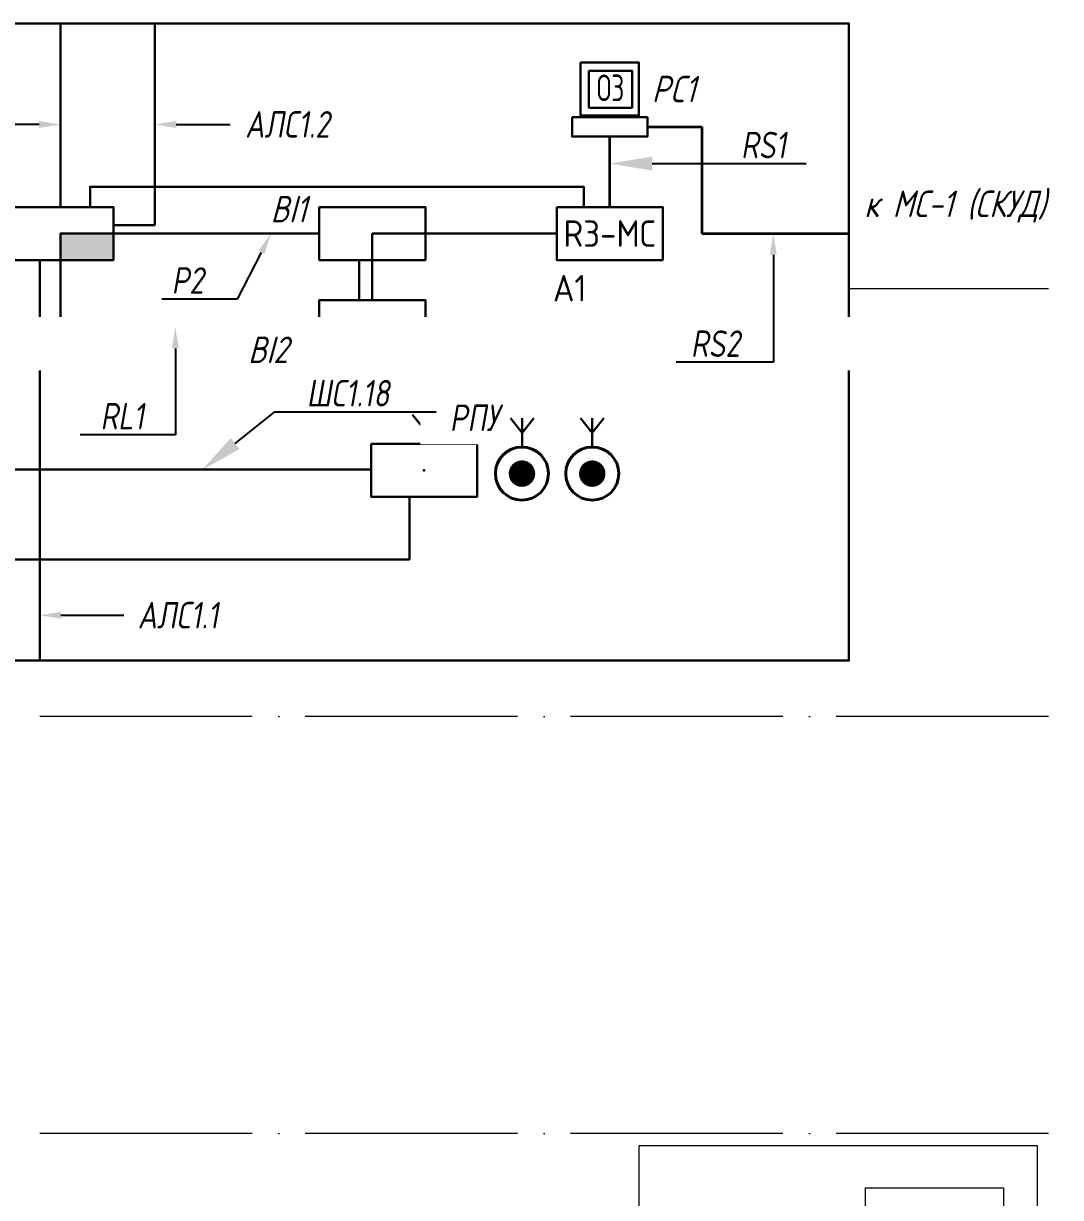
# Model space of a CAD drawing. Header units: millimetres. Extents: x -259793 to 1187961, y -549744 to 43070.
# Drawn here: x -51103 to -41335, y -1378 to 9686 of the extents above; entities that cross this region are included whole.
import ezdxf
from ezdxf import colors
from ezdxf.entities.mleader import LeaderData, LeaderLine
from ezdxf.enums import TextEntityAlignment as Align
from ezdxf.math import Vec2, Vec3

# ---------------------------------------------------------------- set-up
doc = ezdxf.new("R2010")
doc.units = ezdxf.units.MM
doc.linetypes.add('ADSK_Линия сетки', pattern=[25, 20, -2.5, 0, -2.5])
for name, color, linetype, lineweight in [('RC-Выноски', 7, 'Continuous', 0), ('RC-Линии_связи-Адресные', 5, 'Continuous', 30), ('RC-Линии_связи-Интерфейсные_RS-485', 6, 'Continuous', 30), ('RC-Линии_связи-Питание_12-24В', 3, 'Continuous', 30), ('RC-Приборы_управления_и_блоки_индикации', 5, 'Continuous', 30), ('RC-Прочее_оборудование', 5, 'Continuous', 30), ('RC-СКУД', 5, 'Continuous', 40), ('Аннотация', 7, 'Continuous', 18), ('Оси', 252, 'Continuous', 9), ('Перекрытие', 252, 'Continuous', 18)]:
    doc.layers.add(name, color=color, linetype=linetype, lineweight=lineweight)
for name, color, linetype in [('RC-Позиционные_обозначения', 7, 'Continuous'), ('СС', 4, 'Continuous'), ('Стены', 194, 'Continuous'), ('флажки', 7, 'Continuous')]:
    doc.layers.add(name, color=color, linetype=linetype)
doc.styles.add('ISOCPEUR', font='isocpeur.ttf', dxfattribs={"width": 0.9, "height": 350})
doc.styles.add('RubezhCAD', font='', dxfattribs={"oblique": 10})
doc.styles.get("Standard").update_dxf_attribs({"font": ''})
doc.styles.get('RubezhCAD').set_extended_font_data('GOST type A')
doc.styles.get('Standard').set_extended_font_data('GOST type B')

# ---------------------------------------------------------------- blocks, each defined once
blk = doc.blocks.new('RC-UGO-BKI-02')
at = {"layer": 'RC-Приборы_управления_и_блоки_индикации'}
blk.add_attdef('PSTN', text='', height=2.5, dxfattribs=at).set_placement((6.81, 2.5), align=Align.BOTTOM_CENTER)
blk.add_wipeout([(5, -2.5), (5, 2.5), (-5, 2.5), (-5, -2.5)]).dxf.layer = 'RC-Приборы_управления_и_блоки_индикации'
blk.add_wipeout([(-5, -2.5), (-5, 2.5), (5, 2.5), (5, -2.5)]).dxf.layer = 'RC-Приборы_управления_и_блоки_индикации'
for p, q in [((5, 0), (0, 0)), ((0, 0), (0, -2.5))]:
    blk.add_line(p, q, dxfattribs=at)
blk.add_lwpolyline([(-5, -2.5), (5, -2.5), (5, 2.5), (-5, 2.5)], close=True, dxfattribs=at)
blk = doc.blocks.new('RC-UGO-PC-02')
at = {"layer": 'RC-Приборы_управления_и_блоки_индикации'}
blk.add_attdef('PSTN', text='', height=2.5, dxfattribs=at).set_placement((1.09, 2.57), align=Align.BOTTOM_LEFT)
blk.add_wipeout([(-3.55, -2.66), (-3.55, -4.49), (3.55, -4.49), (3.55, -2.66)]).dxf.layer = 'RC-Приборы_управления_и_блоки_индикации'
blk.add_wipeout([(-2.75, 2.49), (-2.75, -2.49), (2.75, -2.49), (2.75, 2.49)]).dxf.layer = 'RC-Приборы_управления_и_блоки_индикации'
for points in [[(-2.75, 2.49), (2.75, 2.49), (2.75, -2.49), (-2.75, -2.49)], [(-1.96, 1.72), (2.11, 1.72), (2.11, -1.77), (-1.96, -1.77)], [(-3.55, -2.66), (3.55, -2.66), (3.55, -4.49), (-3.55, -4.49)]]:
    blk.add_lwpolyline(points, close=True, dxfattribs=at)
at = {"layer": 'RC-Приборы_управления_и_блоки_индикации', "ltscale": 100, "style": 'ISOCPEUR', "width": 0.7}
blk.add_text('ОЗ', height=2.5, dxfattribs=at).set_placement((0.08, 0.11), align=Align.MIDDLE)
blk = doc.blocks.new('RC-UGO-SBTN-01')
at = {"const_width": 1.25}
blk.add_lwpolyline([(-0.62, 0, 1), (0.62, 0, 1)], format="xyb", close=True, dxfattribs=at)
blk.add_circle((0, 0), 2.5)
blk.add_attdef('PSTN', text='', height=2.5).set_placement((0.58, 2.52), align=Align.BOTTOM_LEFT)
blk = doc.blocks.new('RC-UGO-PPK-01')
blk.add_wipeout([(5, -2.5), (5, 2.5), (-5, 2.5), (-5, -2.5)]).dxf.layer = 'RC-Приборы_управления_и_блоки_индикации'
blk.add_wipeout([(-5, -2.5), (-5, 2.5), (5, 2.5), (5, -2.5)]).dxf.layer = 'RC-Приборы_управления_и_блоки_индикации'
at = {"layer": 'RC-Приборы_управления_и_блоки_индикации'}
h = blk.add_hatch(color=256, dxfattribs=at)
h.dxf.hatch_style = 1
h.paths.add_polyline_path([(5, -2.5), (5, 0), (0, 0), (0, -2.5)])
blk.add_lwpolyline([(-5, -2.5), (5, -2.5), (5, 2.5), (-5, 2.5)], close=True, dxfattribs=at)
for points in [[(5, 0), (0, 0), (0, -2.5)], [(0, 0), (5, 0)]]:
    blk.add_lwpolyline(points, dxfattribs=at)
blk.add_attdef('PSTN', text='', height=1.5, dxfattribs=at).set_placement((5, 2.5), align=Align.BOTTOM_CENTER)
blk = doc.blocks.new('1 этаж')
at = {"layer": 'Аннотация', "color": 251, "lineweight": 20, "true_color": 0x636466}
for p, q in [((-43172, -1786), (-43172, -1286)), ((-43172, -1286), (-41872, -1286)), ((-41872, -1286), (-41872, -1786))]:
    blk.add_line(p, q, dxfattribs=at)
at = {"layer": 'Оси', "color": 251, "linetype": 'ADSK_Линия сетки', "ltscale": 100, "true_color": 0x636466}
for p, q in [((-26448, 7186), (-72528, 7186)), ((-26448, 3156), (-72528, 3156)), ((-26448, -774), (-72528, -774))]:
    blk.add_line(p, q, dxfattribs=at)
at = {"layer": 'Перекрытие', "color": 251, "ltscale": 100, "true_color": 0x636466}
for p, q in [((-41551, -892), (-45306, -892)), ((-45306, -892), (-45306, -2842)), ((-41551, -2842), (-41551, -892))]:
    blk.add_line(p, q, dxfattribs=at)

msp = doc.modelspace()

# ---------------------------------------------------------------- block references
msp.add_blockref('1 этаж', (0, 0))

# ---------------------------------------------------------------- texts
at = {"layer": 'RC-Позиционные_обозначения', "ltscale": 0.01, "style": 'RubezhCAD', "oblique": 15}
msp.add_text('к МС-1 (СКУД)', height=250, dxfattribs=at).set_placement((-43182.79123, 7861.31495))

# ---------------------------------------------------------------- next in the draw order: wipeouts: each hides what was drawn before it
msp.add_wipeout([(-58431.46865, 9685.72735), (-43328.10623, 9685.72735), (-43328.10623, 3681.41876), (-58431.46865, 3681.41876)]).dxf.layer = 'Стены'

# ---------------------------------------------------------------- next in the draw order: linework, layer by layer
at = {"layer": 'RC-Линии_связи-Адресные', "ltscale": 100}
for p, q in [((-49864.05468, 7784.24458), (-49864.05468, 9685.72735)), ((-49864.05468, 7784.24458), (-49864.05468, 9685.72735)), ((-50755.12023, 7706.26841), (-50255.12023, 7784.24458)), ((-50755.12023, 7706.26841), (-50255.12023, 7784.24458)), ((-50255.12023, 7784.24458), (-49864.05468, 7784.24458)), ((-50255.12023, 7784.24458), (-49864.05468, 7784.24458)), ((-50950.18542, 7456.26841), (-50950.18542, 3681.41876))]:
    msp.add_line(p, q, dxfattribs=at)
at = {"layer": 'RC-Линии_связи-Адресные', "color": 5}
for p, q in [((-45745.14584, 5829.61778), (-45855.08297, 5965.66986)), ((-45745.14584, 5693.56569), (-45745.14584, 5965.66986)), ((-45745.14584, 5829.61778), (-45635.20871, 5965.66986))]:
    msp.add_line(p, q, dxfattribs=at)
at = {"layer": 'RC-Линии_связи-Интерфейсные_RS-485', "ltscale": 100}
for p, q in [((-50755.12023, 7706.26841), (-50755.12023, 7456.26841)), ((-47817.48151, 7706.26841), (-47317.48151, 7706.26841)), ((-47817.48151, 7456.26841), (-47817.48151, 7706.26841)), ((-47317.48151, 7706.26841), (-46079.95763, 7706.26841)), ((-45580.67248, 7706.26841), (-46079.95763, 7706.26841)), ((-45580.67248, 7706.26841), (-45081.38734, 7706.26841)), ((-50755.12023, 7456.26841), (-50755.12023, 6819.50432)), ((-47817.48151, 6828.40543), (-47817.48151, 7456.26841))]:
    msp.add_line(p, q, dxfattribs=at)
at = {"layer": 'RC-Линии_связи-Питание_12-24В', "ltscale": 100}
for p, q in [((-50755.12023, 7706.26841), (-51255.12023, 7693.89777)), ((-50755.12023, 7706.26841), (-50255.12023, 7642.4147)), ((-50255.12023, 7706.26841), (-48317.48151, 7706.26841)), ((-47817.48151, 7706.26841), (-48317.48151, 7642.4147)), ((-47817.48151, 7706.26841), (-48073.11056, 7456.26841)), ((-47942.14558, 7456.26841), (-47942.14558, 7078.40543)), ((-47817.48151, 6828.40543), (-48073.11056, 7078.40543)), ((-54709.59355, 4634.47342), (-47465.80791, 4634.47342))]:
    msp.add_line(p, q, dxfattribs=at)
at = {"layer": 'RC-Прочее_оборудование'}
for q in [(-47438.53962, 5997.2471), (-47218.66536, 5997.2471)]:
    msp.add_line((-47328.60249, 5861.19501), q, dxfattribs=at)
at = {"layer": 'СС', "color": 4, "linetype": 'Continuous', "lineweight": 35}
for p, q in [((-45580.96243, 7956.20092), (-45580.96243, 8619.55594)), ((-44714.05069, 7706.26841), (-43328.10623, 7706.26841))]:
    msp.add_line(p, q, dxfattribs=at)

# ---------------------------------------------------------------- next in the draw order: block references
at = {"layer": 'RC-СКУД', "xscale": 100, "yscale": 100, "zscale": 100}
msp.add_blockref('RC-UGO-SBTN-01', (-45745.43578, 5443.56569), dxfattribs=at)

# ---------------------------------------------------------------- next in the draw order: texts
at = {"layer": 'флажки', "lineweight": 30, "insert": (-45957.78934, 7191.42453), "char_height": 250, "width": 770.7425177, "attachment_point": 5, "style": 'ISOCPEUR', "bg_fill": 2}
msp.add_mtext('А1', dxfattribs=at)

# ---------------------------------------------------------------- next in the draw order: wipeouts: each hides what was drawn before it
msp.add_wipeout([(-46829.60729, 5225.27789), (-46829.60729, 5725.14293), (-47827.59769, 5725.14293), (-47828.17758, 5225.27789)]).dxf.layer = 'RC-Прочее_оборудование'

# ---------------------------------------------------------------- next in the draw order: block references
at = {"layer": 'RC-Приборы_управления_и_блоки_индикации', "color": 1, "ltscale": 0.01}
ref = msp.add_blockref('RC-UGO-BKI-02', (-47817.48151, 7706.26841), dxfattribs=dict(at, xscale=100, yscale=100, zscale=100))
ref.add_attrib('PSTN', 'BI1', (-48774.51957, 7811.09684), dxfattribs={"layer": 'RC-Позиционные_обозначения', "height": 250, "style": 'RubezhCAD', "oblique": 15})
ref = msp.add_blockref('RC-UGO-BKI-02', (-47817.48151, 6828.40543), dxfattribs=dict(at, xscale=100, yscale=100, zscale=100))
ref.add_attrib('PSTN', 'BI2', (-48986.70531, 6485.70905), dxfattribs={"layer": 'RC-Позиционные_обозначения', "height": 250, "style": 'RubezhCAD', "oblique": 15})

# ---------------------------------------------------------------- next in the draw order: wipeouts: each hides what was drawn before it
msp.add_wipeout([(-47828.17758, 5225.27789), (-47828.17758, 5725.14293), (-46829.60729, 5725.14293), (-46829.60729, 5225.27789)]).dxf.layer = 'RC-Прочее_оборудование'

# ---------------------------------------------------------------- next in the draw order: linework, layer by layer
at = {"layer": 'RC-Линии_связи-Интерфейсные_RS-485', "ltscale": 100}
msp.add_line((-50755.12023, 6819.50432), (-48317.77146, 6828.40543), dxfattribs=at)
msp.add_lwpolyline([(-50475.49372, 7956.26841), (-50475.49372, 8147.72181), (-45825.11073, 8147.72181), (-45825.11073, 7956.20092)], dxfattribs=at)
at = {"layer": 'RC-Линии_связи-Питание_12-24В', "ltscale": 100}
msp.add_line((-47465.80791, 4634.47342), (-47465.80791, 5225.27789), dxfattribs=at)
at = {"layer": 'RC-Прочее_оборудование'}
msp.add_line((-47328.60249, 5725.14293), (-47328.60249, 5997.2471), dxfattribs=at)
msp.add_lwpolyline([(-47828.17758, 5725.14293), (-46829.60729, 5725.14293), (-46829.60729, 5225.27789), (-47828.17758, 5225.27789), (-47828.17758, 5725.14293)], close=True, dxfattribs=at)
msp.add_point((-47328.89243, 5475.21041), dxfattribs=at)

# ---------------------------------------------------------------- next in the draw order: block references
at = {"layer": 'RC-Приборы_управления_и_блоки_индикации', "color": 1, "ltscale": 0.01}
ref = msp.add_blockref('RC-UGO-PPK-01', (-50755.12023, 7706.26841), dxfattribs=dict(at, xscale=100, yscale=100, zscale=100))
ref.add_attrib('PSTN', 'ARK1', (-52285.32741, 7893.38438), dxfattribs={"layer": 'RC-Позиционные_обозначения', "height": 250, "style": 'RubezhCAD', "oblique": 15})

# ---------------------------------------------------------------- next in the draw order: texts
at = {"layer": 'флажки', "lineweight": 30, "insert": (-46854.90863, 5969.60161), "char_height": 250, "width": 770.7425177, "attachment_point": 5, "style": 'RubezhCAD', "bg_fill": 2}
msp.add_mtext('РПУ', dxfattribs=at)

# ---------------------------------------------------------------- next in the draw order: linework, layer by layer
at = {"layer": 'RC-Линии_связи-Адресные', "color": 5}
for p, q in [((-46407.01324, 5829.61778), (-46516.95037, 5965.66986)), ((-46407.01324, 5693.56569), (-46407.01324, 5965.66986)), ((-46407.01324, 5829.61778), (-46297.0761, 5965.66986))]:
    msp.add_line(p, q, dxfattribs=at)
at = {"layer": 'RC-Прочее_оборудование', "ltscale": 0.01}
msp.add_lwpolyline([(-58431.46865, 9685.72735), (-58431.46865, 3681.41876), (-43328.10623, 3681.41876), (-43328.10623, 9685.72735)], close=True, dxfattribs=at)

# ---------------------------------------------------------------- next in the draw order: block references
at = {"layer": 'RC-СКУД', "xscale": 100, "yscale": 100, "zscale": 100}
msp.add_blockref('RC-UGO-SBTN-01', (-46407.30318, 5443.56569), dxfattribs=at)

# ---------------------------------------------------------------- next in the draw order: leaders
at = {"layer": 'RC-Выноски', "ltscale": 0.01}
ml = msp.add_multileader_mtext('Standard', dxfattribs=at)
ml.set_content('АЛС1.1', color=256, style='RubezhCAD')
ml.set_leader_properties()
ml.build(insert=Vec2(0, 0))
ml.multileader.update_dxf_attribs({"has_text_frame": 1, "text_right_attachment_type": 2, "dogleg_length": 2, "arrow_head_size": 200, "scale": 100})
ctx = ml.context
ctx.base_point, ctx.scale, ctx.char_height, ctx.arrow_head_size, ctx.landing_gap_size, ctx.plane_origin = Vec3(-52507.06738, 8734.98597), 100, 250, 200, 100, Vec3(-96123.13495, -177238.30368)
ctx.right_attachment, ctx.text_align_type = 2, 1
notes = []
notes.append((ctx, [(1, (1, 1, 0), (-51286.40389, 8734.98597), (-1, 0), 200, [(0, [(-50755.12023, 8733.80807)], 0, [])])]))
ctx.mtext.insert, ctx.mtext.alignment, ctx.mtext.flow_direction = Vec3(-51996.73564, 8859.98597), 2, 5
ctx.mtext.has_bg_fill, ctx.mtext.bg_color, ctx.mtext.bg_scale_factor, ctx.mtext.bg_transparency, ctx.mtext.use_window_bg_color = 1, -1027028792, 1.5, 0, 1
ml = msp.add_multileader_mtext('Standard', dxfattribs=at)
ml.set_content('АЛС1.2', color=256, style='RubezhCAD')
ml.set_leader_properties()
ml.build(insert=Vec2(0, 0))
ml.multileader.update_dxf_attribs({"has_text_frame": 1, "text_right_attachment_type": 2, "dogleg_length": 2, "arrow_head_size": 200, "scale": 100})
ctx = ml.context
ctx.base_point, ctx.scale, ctx.char_height, ctx.arrow_head_size, ctx.landing_gap_size, ctx.plane_origin = Vec3(-49154.49463, 8734.98597), 100, 250, 200, 100, Vec3(-95232.0694, -177238.30368)
ctx.right_attachment, ctx.text_align_type = 2, 1
notes.append((ctx, [(0, (1, 1, 0), (-49354.49463, 8734.98597), (1, 0), 200, [(0, [(-49864.05468, 8733.80807)], 0, [])])]))
ctx.mtext.insert, ctx.mtext.alignment, ctx.mtext.flow_direction = Vec3(-48616.66288, 8859.98597), 2, 5
ctx.mtext.has_bg_fill, ctx.mtext.bg_color, ctx.mtext.bg_scale_factor, ctx.mtext.bg_transparency, ctx.mtext.use_window_bg_color = 1, -1027028792, 1.5, 0, 1
ml = msp.add_multileader_mtext('Standard', dxfattribs=at)
ml.set_content('RS1', color=256, style='RubezhCAD')
ml.set_leader_properties()
ml.build(insert=Vec2(0, 0))
ml.multileader.update_dxf_attribs({"has_text_frame": 1, "text_left_attachment_type": 6, "text_right_attachment_type": 6, "dogleg_length": 2, "arrow_head_size": 400, "scale": 100})
ctx = ml.context
ctx.base_point, ctx.scale, ctx.char_height, ctx.arrow_head_size, ctx.landing_gap_size, ctx.plane_origin = Vec3(-44444.82635, 8365.2274), 100, 250, 400, 100, Vec3(-321402.34254, 17898.1229)
ctx.left_attachment, ctx.right_attachment = 6, 6
notes.append((ctx, [(0, (1, 1, 0), (-44644.82635, 8365.2274), (1, 0), 200, [(0, [(-45580.96243, 8365.2274)], 0, [])])]))
ctx.mtext.insert, ctx.mtext.flow_direction = Vec3(-44344.82635, 8665.2274), 5
ctx.mtext.has_bg_fill, ctx.mtext.bg_color, ctx.mtext.bg_scale_factor, ctx.mtext.bg_transparency, ctx.mtext.use_window_bg_color = 1, -1027028792, 1.5, 0, 1
ml = msp.add_multileader_mtext('Standard', dxfattribs=at)
ml.set_content('RS2', color=256, style='RubezhCAD')
ml.set_leader_properties()
ml.build(insert=Vec2(0, 0))
ml.multileader.update_dxf_attribs({"has_text_frame": 1, "text_left_attachment_type": 2, "text_right_attachment_type": 6, "dogleg_length": 2, "arrow_head_size": 200, "scale": 100})
ctx = ml.context
ctx.base_point, ctx.scale, ctx.char_height, ctx.arrow_head_size, ctx.landing_gap_size, ctx.plane_origin = Vec3(-44931.63742, 6668.56964), 100, 250, 200, 100, Vec3(-95232.0694, -177238.30368)
ctx.left_attachment, ctx.right_attachment, ctx.text_align_type = 2, 6, 1
notes.append((ctx, [(1, (1, 1, 0), (-44039.69853, 6493.56964), (-1, 0), 200, [(0, [(-44039.69853, 7706.26841)], 0, [])])]))
ctx.mtext.insert, ctx.mtext.width, ctx.mtext.alignment, ctx.mtext.flow_direction = Vec3(-44585.66797, 6793.56964), 397.2804211, 2, 5
ctx.mtext.has_bg_fill, ctx.mtext.bg_color, ctx.mtext.bg_scale_factor, ctx.mtext.bg_transparency, ctx.mtext.use_window_bg_color = 1, -1027028792, 1.5, 0, 1
ml = msp.add_multileader_mtext('Standard', dxfattribs=at)
ml.set_content('АЛС1.1', color=256, style='RubezhCAD')
ml.set_leader_properties()
ml.build(insert=Vec2(0, 0))
ml.multileader.update_dxf_attribs({"has_text_frame": 1, "text_right_attachment_type": 2, "dogleg_length": 2, "arrow_head_size": 200, "scale": 100})
ctx = ml.context
ctx.base_point, ctx.scale, ctx.char_height, ctx.arrow_head_size, ctx.landing_gap_size, ctx.plane_origin = Vec3(-50157.04572, 4110.08906), 100, 250, 200, 100, Vec3(-96318.20014, -181863.20058)
ctx.right_attachment, ctx.text_align_type = 2, 1
notes.append((ctx, [(0, (1, 1, 0), (-50357.04572, 4110.08906), (1, 0), 200, [(0, [(-50950.18542, 4108.91117)], 0, [])])]))
ctx.mtext.insert, ctx.mtext.alignment, ctx.mtext.flow_direction = Vec3(-49646.71398, 4235.08906), 2, 5
ctx.mtext.has_bg_fill, ctx.mtext.bg_color, ctx.mtext.bg_scale_factor, ctx.mtext.bg_transparency, ctx.mtext.use_window_bg_color = 1, -1027028792, 1.5, 0, 1
for ctx, leaders in notes:
    for number, flags, end, landing, length, lines in leaders:
        leader = LeaderData()
        leader.index, (leader.has_last_leader_line, leader.has_dogleg_vector, leader.attachment_direction) = number, flags
        leader.last_leader_point, leader.dogleg_vector, leader.dogleg_length = Vec3(end), Vec3(landing), length
        for number, points, colour, breaks in lines:
            line = LeaderLine()
            line.index, line.vertices, line.color, line.breaks = number, Vec3.list(points), colors.encode_raw_color(colour), breaks
            leader.lines.append(line)
        ctx.leaders.append(leader)

# ---------------------------------------------------------------- next in the draw order: linework, layer by layer
at = {"layer": 'RC-Линии_связи-Адресные', "ltscale": 100}
msp.add_lwpolyline([(-50755.12023, 7956.26841), (-50755.12023, 7956.26841), (-50755.12023, 9685.72735)], dxfattribs=at)
at = {"layer": 'СС', "color": 4, "linetype": 'Continuous', "lineweight": 35}
for p, q in [((-45226.01611, 8711.17181), (-44714.05069, 8711.17181)), ((-44714.05069, 8711.17181), (-44714.05069, 7706.26841))]:
    msp.add_line(p, q, dxfattribs=at)

# ---------------------------------------------------------------- next in the draw order: leaders
at = {"layer": 'RC-Выноски', "ltscale": 0.01}
ml = msp.add_multileader_mtext('Standard', dxfattribs=at)
ml.set_content('P2', color=256, style='RubezhCAD')
ml.set_leader_properties()
ml.build(insert=Vec2(0, 0))
ml.multileader.update_dxf_attribs({"has_text_frame": 1, "text_left_attachment_type": 2, "text_right_attachment_type": 6, "dogleg_length": 2, "arrow_head_size": 200, "scale": 100})
ctx = ml.context
ctx.base_point, ctx.scale, ctx.char_height, ctx.arrow_head_size, ctx.landing_gap_size, ctx.plane_origin = Vec3(-49821.80866, 7263.74334), 100, 250, 200, 100, Vec3(-91689.43711, -178718.17288)
ctx.left_attachment, ctx.right_attachment, ctx.text_align_type = 2, 6, 1
notes = []
notes.append((ctx, [(1, (1, 1, 0), (-49090.58405, 7088.74334), (-1, 0), 200, [(0, [(-48770.72008, 7706.26841)], 0, [])])]))
ctx.mtext.insert, ctx.mtext.alignment, ctx.mtext.flow_direction = Vec3(-49556.19636, 7388.74334), 2, 5
ctx.mtext.has_bg_fill, ctx.mtext.bg_color, ctx.mtext.bg_scale_factor, ctx.mtext.bg_transparency, ctx.mtext.use_window_bg_color = 1, -1027028792, 1.5, 0, 1
ml = msp.add_multileader_mtext('Standard', dxfattribs=at)
ml.set_content('RL1', color=256, style='RubezhCAD')
ml.set_leader_properties()
ml.build(insert=Vec2(0, 0))
ml.multileader.update_dxf_attribs({"has_text_frame": 1, "text_left_attachment_type": 2, "text_right_attachment_type": 6, "dogleg_length": 2, "arrow_head_size": 200, "scale": 100})
ctx = ml.context
ctx.base_point, ctx.scale, ctx.char_height, ctx.arrow_head_size, ctx.landing_gap_size, ctx.plane_origin = Vec3(-50472.94635, 5985.13619), 100, 250, 200, 100, Vec3(-95232.0694, -177238.30368)
ctx.left_attachment, ctx.right_attachment, ctx.text_align_type = 2, 6, 1
notes.append((ctx, [(1, (1, 1, 0), (-49671.72175, 5810.13619), (-1, 0), 200, [(0, [(-49672.19832, 6823.45911)], 0, [])])]))
ctx.mtext.insert, ctx.mtext.alignment, ctx.mtext.flow_direction = Vec3(-50172.33405, 6110.13619), 2, 5
ctx.mtext.has_bg_fill, ctx.mtext.bg_color, ctx.mtext.bg_scale_factor, ctx.mtext.bg_transparency, ctx.mtext.use_window_bg_color = 1, -1027028792, 1.5, 0, 1
ml = msp.add_multileader_mtext('Standard', dxfattribs=at)
ml.set_content('ШС1.18', color=256, style='RubezhCAD')
ml.set_leader_properties()
ml.build(insert=Vec2(0, 0))
ml.multileader.update_dxf_attribs({"has_text_frame": 1, "text_left_attachment_type": 6, "text_right_attachment_type": 6, "dogleg_length": 2, "arrow_head_size": 400, "scale": 100})
ctx = ml.context
ctx.base_point, ctx.scale, ctx.char_height, ctx.arrow_head_size, ctx.landing_gap_size, ctx.plane_origin = Vec3(-48536.05671, 6026.64372), 100, 250, 400, 100, Vec3(-335125.16229, -39301.46971)
ctx.left_attachment, ctx.right_attachment = 6, 6
notes.append((ctx, [(0, (1, 1, 0), (-48736.05671, 6026.64372), (1, 0), 200, [(0, [(-49421.49201, 5477.05914)], 0, [])])]))
ctx.mtext.insert, ctx.mtext.flow_direction = Vec3(-48436.05671, 6326.64372), 5
ctx.mtext.has_bg_fill, ctx.mtext.bg_color, ctx.mtext.bg_scale_factor, ctx.mtext.bg_transparency, ctx.mtext.use_window_bg_color = 1, -1027028792, 1.5, 0, 1
for ctx, leaders in notes:
    for number, flags, end, landing, length, lines in leaders:
        leader = LeaderData()
        leader.index, (leader.has_last_leader_line, leader.has_dogleg_vector, leader.attachment_direction) = number, flags
        leader.last_leader_point, leader.dogleg_vector, leader.dogleg_length = Vec3(end), Vec3(landing), length
        for number, points, colour, breaks in lines:
            line = LeaderLine()
            line.index, line.vertices, line.color, line.breaks = number, Vec3.list(points), colors.encode_raw_color(colour), breaks
            leader.lines.append(line)
        ctx.leaders.append(leader)

# ---------------------------------------------------------------- next in the draw order: wipeouts: each hides what was drawn before it
msp.add_wipeout([(-45081.96723, 7956.20092), (-45081.96723, 7456.33589), (-46080.53752, 7456.33589), (-46079.95763, 7956.20092)]).dxf.layer = 'RC-Прочее_оборудование'

# ---------------------------------------------------------------- next in the draw order: linework, layer by layer
at = {"layer": 'RC-Линии_связи-Адресные'}
msp.add_line((-54709.59355, 5483.19383), (-47828.17758, 5483.19383), dxfattribs=at)

# ---------------------------------------------------------------- next in the draw order: block references
at = {"layer": 'RC-Приборы_управления_и_блоки_индикации', "color": 1, "ltscale": 0.01}
ref = msp.add_blockref('RC-UGO-PC-02', (-45580.96243, 9068.77163), dxfattribs=dict(at, xscale=100, yscale=100, zscale=100))
ref.add_attrib('PSTN', 'PC1', dxfattribs={"layer": 'RC-Позиционные_обозначения', "height": 250, "style": 'RubezhCAD', "oblique": 15}).set_placement((-45184.41988, 8867.83005), align=Align.BOTTOM_LEFT)

# ---------------------------------------------------------------- next in the draw order: wipeouts: each hides what was drawn before it
msp.add_wipeout([(-46080.53752, 7456.33589), (-46080.53752, 7956.20092), (-45081.96723, 7956.20092), (-45081.96723, 7456.33589)]).dxf.layer = 'RC-Прочее_оборудование'

# ---------------------------------------------------------------- next in the draw order: linework, layer by layer
at = {"layer": 'RC-Прочее_оборудование'}
msp.add_lwpolyline([(-46080.53752, 7956.20092), (-45081.96723, 7956.20092), (-45081.96723, 7456.33589), (-46080.53752, 7456.33589), (-46080.53752, 7956.20092)], close=True, dxfattribs=at)

# ---------------------------------------------------------------- next in the draw order: texts
at = {"layer": 'RC-Прочее_оборудование', "ltscale": 100, "style": 'ISOCPEUR', "width": 0.9}
msp.add_text('R3-МС', height=250, dxfattribs=at).set_placement((-45581.25237, 7706.26841), align=Align.MIDDLE)

doc.saveas('drawing.dxf')
